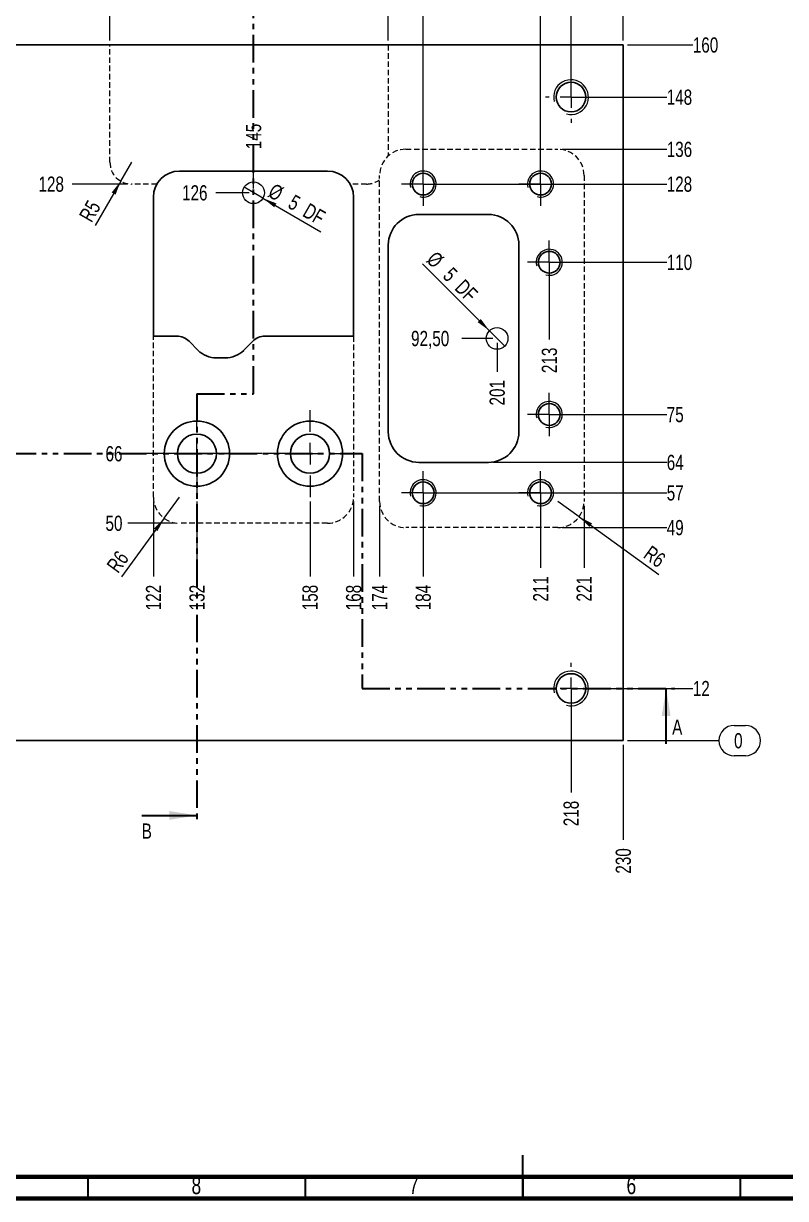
# Model space of a CAD drawing. Header units: millimetres. Extents: x 15 to 589, y 5 to 415.
# Drawn here: x 187.2 to 362.4, y 5 to 275.2 of the extents above; entities that cross this region are included whole.
import ezdxf

# ---------------------------------------------------------------- set-up
doc = ezdxf.new("R2010")
doc.units = ezdxf.units.MM
doc.linetypes.add('HIDDEN', pattern=[1.905, 1.27, -0.635])
doc.linetypes.add('PHANTOM', pattern=[12.7, 6.35, -1.27, 1.27, -1.27, 1.27, -1.27])
doc.styles.add('SLDTEXTSTYLE0', font='TXT', dxfattribs={"width": 0.75})
doc.dimstyles.new('SLDDIMSTYLE0', dxfattribs={"dimtxt": 3.5, "dimasz": 3.302, "dimexe": 0, "dimexo": 0.0625, "dimgap": 0.875, "dimtad": 0, "dimtih": 1, "dimtoh": 1, "dimdec": 0, "dimrnd": 1e-09, "dimdsep": 46, "dimtxsty": 'SLDTEXTSTYLE0', "dimblk1": 'NONE', "dimblk2": 'NONE', "dimsah": 1, "dimcen": 0.09, "dimadec": 0, "dimazin": 2, "dimtfac": 1, "dimtdec": 0, "dimtofl": 0, "dimtmove": 0, "dimatfit": 3, "dimldrblk": 'NONE', "dimfxl": 1, "dimfrac": 2, "dimtolj": 1, "dimtzin": 12, "dimarcsym": 0})
doc.dimstyles.new('SLDDIMSTYLE1', dxfattribs={"dimtxt": 3.5, "dimasz": 3.302, "dimexe": 0, "dimexo": 0.0625, "dimgap": 0.875, "dimtad": 0, "dimtih": 1, "dimtoh": 1, "dimrnd": 1e-09, "dimzin": 12, "dimdsep": 46, "dimtxsty": 'SLDTEXTSTYLE0', "dimblk1": 'NONE', "dimblk2": 'NONE', "dimsah": 1, "dimcen": 0.09, "dimadec": 0, "dimazin": 3, "dimtfac": 1, "dimtofl": 0, "dimtmove": 0, "dimatfit": 3, "dimldrblk": 'NONE', "dimfxl": 1, "dimfrac": 2, "dimtolj": 1, "dimtzin": 12, "dimarcsym": 0})
doc.dimstyles.new('SLDDIMSTYLE2', dxfattribs={"dimtxt": 3.5, "dimasz": 3.302, "dimexe": 0, "dimexo": 0.0625, "dimgap": 0.875, "dimtad": 1, "dimrnd": 1e-09, "dimzin": 12, "dimdsep": 46, "dimtxsty": 'SLDTEXTSTYLE0', "dimblk1": 'NONE', "dimsah": 1, "dimcen": 0, "dimadec": 0, "dimazin": 3, "dimtfac": 1, "dimtmove": 0, "dimatfit": 3, "dimldrblk": 'NONE', "dimfxl": 1, "dimfrac": 2, "dimtolj": 1, "dimtzin": 12, "dimarcsym": 0})
doc.dimstyles.new('SLDDIMSTYLE3', dxfattribs={"dimtxt": 3.5, "dimasz": 3.302, "dimexe": 0, "dimexo": 0.0625, "dimgap": 0.875, "dimtad": 1, "dimrnd": 1e-09, "dimzin": 12, "dimdsep": 46, "dimtxsty": 'SLDTEXTSTYLE0', "dimsah": 1, "dimcen": 0.09, "dimadec": 0, "dimazin": 3, "dimtfac": 1, "dimtofl": 0, "dimtmove": 0, "dimatfit": 3, "dimfxl": 1, "dimfrac": 2, "dimtolj": 1, "dimtzin": 12, "dimarcsym": 0})
doc.dimstyles.new('SLDDIMSTYLE4', dxfattribs={"dimtxt": 3.5, "dimasz": 3.302, "dimexe": 0, "dimexo": 0.0625, "dimgap": 0.875, "dimtad": 1, "dimrnd": 1e-09, "dimzin": 12, "dimdsep": 46, "dimtxsty": 'SLDTEXTSTYLE0', "dimsah": 1, "dimcen": 0, "dimadec": 0, "dimazin": 3, "dimtfac": 1, "dimtofl": 0, "dimtmove": 0, "dimatfit": 3, "dimfxl": 1, "dimfrac": 2, "dimtolj": 1, "dimtzin": 12, "dimarcsym": 0})

# ---------------------------------------------------------------- blocks, each defined once
blk = doc.blocks.new('_D_11')
at = {"color": 7, "linetype": 'Continuous', "lineweight": 18}
blk.add_line((207.09, 271.3), (207.09, 277.38), dxfattribs=at)
at = {"color": 7, "linetype": 'Continuous', "lineweight": 18, "insert": (205.36, 277.38), "char_height": 3.5, "attachment_point": 1, "rotation": 90, "style": 'SLDTEXTSTYLE0'}
blk.add_mtext('112', dxfattribs=at)
blk = doc.blocks.new('_None')
blk = doc.blocks.new('_D_12')
at = {"color": 7, "linetype": 'Continuous', "lineweight": 18}
blk.add_line((217.09, 165.3), (217.09, 148.03), dxfattribs=at)
at = {"color": 7, "linetype": 'Continuous', "lineweight": 18, "insert": (215.36, 140.27), "char_height": 3.5, "attachment_point": 1, "rotation": 90, "style": 'SLDTEXTSTYLE0'}
blk.add_mtext('122', dxfattribs=at)
blk = doc.blocks.new('_D_13')
at = {"color": 7, "linetype": 'Continuous', "lineweight": 18}
blk.add_line((227.09, 165.3), (227.09, 148.03), dxfattribs=at)
at = {"color": 7, "linetype": 'Continuous', "lineweight": 18, "insert": (225.36, 140.27), "char_height": 3.5, "attachment_point": 1, "rotation": 90, "style": 'SLDTEXTSTYLE0'}
blk.add_mtext('132', dxfattribs=at)
blk = doc.blocks.new('_D_14')
at = {"color": 7, "linetype": 'Continuous', "lineweight": 18}
blk.add_line((240.09, 237.3), (240.09, 246.3), dxfattribs=at)
at = {"color": 7, "linetype": 'Continuous', "lineweight": 18, "insert": (238.36, 246.3), "char_height": 3.5, "attachment_point": 1, "rotation": 90, "style": 'SLDTEXTSTYLE0'}
blk.add_mtext('145', dxfattribs=at)
blk = doc.blocks.new('_D_15')
at = {"color": 7, "linetype": 'Continuous', "lineweight": 18}
blk.add_line((253.09, 165.3), (253.09, 148.03), dxfattribs=at)
at = {"color": 7, "linetype": 'Continuous', "lineweight": 18, "insert": (251.36, 140.27), "char_height": 3.5, "attachment_point": 1, "rotation": 90, "style": 'SLDTEXTSTYLE0'}
blk.add_mtext('158', dxfattribs=at)
blk = doc.blocks.new('_D_16')
at = {"color": 7, "linetype": 'Continuous', "lineweight": 18}
blk.add_line((263.09, 165.3), (263.09, 148.03), dxfattribs=at)
at = {"color": 7, "linetype": 'Continuous', "lineweight": 18, "insert": (261.36, 140.27), "char_height": 3.5, "attachment_point": 1, "rotation": 90, "style": 'SLDTEXTSTYLE0'}
blk.add_mtext('168', dxfattribs=at)
blk = doc.blocks.new('_D_17')
at = {"color": 7, "linetype": 'Continuous', "lineweight": 18}
blk.add_line((269.09, 164.3), (269.09, 148.03), dxfattribs=at)
at = {"color": 7, "linetype": 'Continuous', "lineweight": 18, "insert": (267.36, 140.27), "char_height": 3.5, "attachment_point": 1, "rotation": 90, "style": 'SLDTEXTSTYLE0'}
blk.add_mtext('174', dxfattribs=at)
blk = doc.blocks.new('_D_18')
at = {"color": 7, "linetype": 'Continuous', "lineweight": 18}
blk.add_line((271.09, 271.3), (271.09, 280.3), dxfattribs=at)
at = {"color": 7, "linetype": 'Continuous', "lineweight": 18, "insert": (269.36, 280.3), "char_height": 3.5, "attachment_point": 1, "rotation": 90, "style": 'SLDTEXTSTYLE0'}
blk.add_mtext('176', dxfattribs=at)
blk = doc.blocks.new('_D_19')
at = {"color": 7, "linetype": 'Continuous', "lineweight": 18}
blk.add_line((279.09, 166.3), (279.09, 148.03), dxfattribs=at)
at = {"color": 7, "linetype": 'Continuous', "lineweight": 18, "insert": (277.36, 140.27), "char_height": 3.5, "attachment_point": 1, "rotation": 90, "style": 'SLDTEXTSTYLE0'}
blk.add_mtext('184', dxfattribs=at)
blk = doc.blocks.new('_D_20')
at = {"color": 7, "linetype": 'Continuous', "lineweight": 18}
blk.add_line((279.09, 239.3), (279.09, 280.3), dxfattribs=at)
at = {"color": 7, "linetype": 'Continuous', "lineweight": 18, "insert": (277.36, 280.3), "char_height": 3.5, "attachment_point": 1, "rotation": 90, "style": 'SLDTEXTSTYLE0'}
blk.add_mtext('184', dxfattribs=at)
blk = doc.blocks.new('_D_21')
at = {"color": 7, "linetype": 'Continuous', "lineweight": 18}
blk.add_line((296.09, 201.8), (296.09, 195.12), dxfattribs=at)
at = {"color": 7, "linetype": 'Continuous', "lineweight": 18, "insert": (294.36, 187.37), "char_height": 3.5, "attachment_point": 1, "rotation": 90, "style": 'SLDTEXTSTYLE0'}
blk.add_mtext('201', dxfattribs=at)
blk = doc.blocks.new('_D_22')
at = {"color": 7, "linetype": 'Continuous', "lineweight": 18}
blk.add_line((306.09, 166.3), (306.09, 150.04), dxfattribs=at)
at = {"color": 7, "linetype": 'Continuous', "lineweight": 18, "insert": (304.36, 142.28), "char_height": 3.5, "attachment_point": 1, "rotation": 90, "style": 'SLDTEXTSTYLE0'}
blk.add_mtext('211', dxfattribs=at)
blk = doc.blocks.new('_D_23')
at = {"color": 7, "linetype": 'Continuous', "lineweight": 18}
blk.add_line((306.09, 239.3), (306.09, 280.3), dxfattribs=at)
at = {"color": 7, "linetype": 'Continuous', "lineweight": 18, "insert": (304.36, 280.3), "char_height": 3.5, "attachment_point": 1, "rotation": 90, "style": 'SLDTEXTSTYLE0'}
blk.add_mtext('211', dxfattribs=at)
blk = doc.blocks.new('_D_24')
at = {"color": 7, "linetype": 'Continuous', "lineweight": 18}
blk.add_line((308.09, 219.3), (308.09, 202.58), dxfattribs=at)
at = {"color": 7, "linetype": 'Continuous', "lineweight": 18, "insert": (306.36, 194.82), "char_height": 3.5, "attachment_point": 1, "rotation": 90, "style": 'SLDTEXTSTYLE0'}
blk.add_mtext('213', dxfattribs=at)
blk = doc.blocks.new('_D_25')
at = {"color": 7, "linetype": 'Continuous', "lineweight": 18}
blk.add_line((313.09, 121.3), (313.09, 98.37), dxfattribs=at)
at = {"color": 7, "linetype": 'Continuous', "lineweight": 18, "insert": (311.36, 90.61), "char_height": 3.5, "attachment_point": 1, "rotation": 90, "style": 'SLDTEXTSTYLE0'}
blk.add_mtext('218', dxfattribs=at)
blk = doc.blocks.new('_D_26')
at = {"color": 7, "linetype": 'Continuous', "lineweight": 18}
blk.add_line((313.09, 259.3), (313.09, 280.3), dxfattribs=at)
at = {"color": 7, "linetype": 'Continuous', "lineweight": 18, "insert": (311.36, 280.3), "char_height": 3.5, "attachment_point": 1, "rotation": 90, "style": 'SLDTEXTSTYLE0'}
blk.add_mtext('218', dxfattribs=at)
blk = doc.blocks.new('_D_27')
at = {"color": 7, "linetype": 'Continuous', "lineweight": 18}
blk.add_line((316.09, 164.3), (316.09, 150.04), dxfattribs=at)
at = {"color": 7, "linetype": 'Continuous', "lineweight": 18, "insert": (314.36, 142.28), "char_height": 3.5, "attachment_point": 1, "rotation": 90, "style": 'SLDTEXTSTYLE0'}
blk.add_mtext('221', dxfattribs=at)
blk = doc.blocks.new('_D_28')
at = {"color": 7, "linetype": 'Continuous', "lineweight": 18}
blk.add_line((325.09, 109.3), (325.09, 87.45), dxfattribs=at)
at = {"color": 7, "linetype": 'Continuous', "lineweight": 18, "insert": (323.36, 79.7), "char_height": 3.5, "attachment_point": 1, "rotation": 90, "style": 'SLDTEXTSTYLE0'}
blk.add_mtext('230', dxfattribs=at)
blk = doc.blocks.new('_D_29')
at = {"color": 7, "linetype": 'Continuous', "lineweight": 18}
for p, q in [((350.58, 113.79), (353.17, 113.79)), ((326.09, 110.3), (347.09, 110.3)), ((353.17, 106.81), (350.58, 106.81))]:
    blk.add_line(p, q, dxfattribs=at)
for centre, start, end in [((350.58, 110.3), 90, 270), ((353.17, 110.3), 270, 90)]:
    blk.add_arc(centre, 3.49, start, end, dxfattribs=at)
at = {"color": 7, "linetype": 'Continuous', "lineweight": 18, "insert": (350.58, 112.03), "char_height": 3.5, "attachment_point": 1, "style": 'SLDTEXTSTYLE0'}
blk.add_mtext('0', dxfattribs=at)
blk = doc.blocks.new('_D_30')
at = {"color": 7, "linetype": 'Continuous', "lineweight": 18}
blk.add_line((106.09, 122.3), (89.68, 122.3), dxfattribs=at)
at = {"color": 7, "linetype": 'Continuous', "lineweight": 18, "insert": (84.51, 124.03), "char_height": 3.5, "attachment_point": 1, "style": 'SLDTEXTSTYLE0'}
blk.add_mtext('12', dxfattribs=at)
blk = doc.blocks.new('_D_31')
at = {"color": 7, "linetype": 'Continuous', "lineweight": 18}
blk.add_line((314.09, 122.3), (341.09, 122.3), dxfattribs=at)
at = {"color": 7, "linetype": 'Continuous', "lineweight": 18, "insert": (341.09, 124.03), "char_height": 3.5, "attachment_point": 1, "style": 'SLDTEXTSTYLE0'}
blk.add_mtext('12', dxfattribs=at)
blk = doc.blocks.new('_D_32')
at = {"color": 7, "linetype": 'Continuous', "lineweight": 18}
blk.add_line((109.09, 159.3), (89.68, 159.3), dxfattribs=at)
at = {"color": 7, "linetype": 'Continuous', "lineweight": 18, "insert": (84.51, 161.03), "char_height": 3.5, "attachment_point": 1, "style": 'SLDTEXTSTYLE0'}
blk.add_mtext('49', dxfattribs=at)
blk = doc.blocks.new('_D_33')
at = {"color": 7, "linetype": 'Continuous', "lineweight": 18}
blk.add_line((311.09, 159.3), (335.09, 159.3), dxfattribs=at)
at = {"color": 7, "linetype": 'Continuous', "lineweight": 18, "insert": (335.09, 161.03), "char_height": 3.5, "attachment_point": 1, "style": 'SLDTEXTSTYLE0'}
blk.add_mtext('49', dxfattribs=at)
blk = doc.blocks.new('_D_34')
at = {"color": 7, "linetype": 'Continuous', "lineweight": 18}
blk.add_line((222.09, 160.3), (211.24, 160.3), dxfattribs=at)
at = {"color": 7, "linetype": 'Continuous', "lineweight": 18, "insert": (206.07, 162.03), "char_height": 3.5, "attachment_point": 1, "style": 'SLDTEXTSTYLE0'}
blk.add_mtext('50', dxfattribs=at)
blk = doc.blocks.new('_D_35')
at = {"color": 7, "linetype": 'Continuous', "lineweight": 18}
blk.add_line((140.09, 167.3), (89.68, 167.3), dxfattribs=at)
at = {"color": 7, "linetype": 'Continuous', "lineweight": 18, "insert": (84.51, 169.03), "char_height": 3.5, "attachment_point": 1, "style": 'SLDTEXTSTYLE0'}
blk.add_mtext('57', dxfattribs=at)
blk = doc.blocks.new('_D_36')
at = {"color": 7, "linetype": 'Continuous', "lineweight": 18}
blk.add_line((280.09, 167.3), (335.09, 167.3), dxfattribs=at)
at = {"color": 7, "linetype": 'Continuous', "lineweight": 18, "insert": (335.09, 169.03), "char_height": 3.5, "attachment_point": 1, "style": 'SLDTEXTSTYLE0'}
blk.add_mtext('57', dxfattribs=at)
blk = doc.blocks.new('_D_37')
at = {"color": 7, "linetype": 'Continuous', "lineweight": 18}
blk.add_line((295.09, 174.3), (335.09, 174.3), dxfattribs=at)
at = {"color": 7, "linetype": 'Continuous', "lineweight": 18, "insert": (335.09, 176.03), "char_height": 3.5, "attachment_point": 1, "style": 'SLDTEXTSTYLE0'}
blk.add_mtext('64', dxfattribs=at)
blk = doc.blocks.new('_D_38')
at = {"color": 7, "linetype": 'Continuous', "lineweight": 18}
blk.add_line((242.09, 176.3), (211.24, 176.3), dxfattribs=at)
at = {"color": 7, "linetype": 'Continuous', "lineweight": 18, "insert": (206.07, 178.03), "char_height": 3.5, "attachment_point": 1, "style": 'SLDTEXTSTYLE0'}
blk.add_mtext('66', dxfattribs=at)
blk = doc.blocks.new('_D_39')
at = {"color": 7, "linetype": 'Continuous', "lineweight": 18}
blk.add_line((111.09, 185.3), (89.68, 185.3), dxfattribs=at)
at = {"color": 7, "linetype": 'Continuous', "lineweight": 18, "insert": (84.51, 187.03), "char_height": 3.5, "attachment_point": 1, "style": 'SLDTEXTSTYLE0'}
blk.add_mtext('75', dxfattribs=at)
blk = doc.blocks.new('_D_40')
at = {"color": 7, "linetype": 'Continuous', "lineweight": 18}
blk.add_line((309.09, 185.3), (335.09, 185.3), dxfattribs=at)
at = {"color": 7, "linetype": 'Continuous', "lineweight": 18, "insert": (335.09, 187.03), "char_height": 3.5, "attachment_point": 1, "style": 'SLDTEXTSTYLE0'}
blk.add_mtext('75', dxfattribs=at)
blk = doc.blocks.new('_D_41')
at = {"color": 7, "linetype": 'Continuous', "lineweight": 18}
blk.add_line((295.09, 202.8), (287.96, 202.8), dxfattribs=at)
at = {"color": 7, "linetype": 'Continuous', "lineweight": 18, "insert": (276.32, 204.53), "char_height": 3.5, "attachment_point": 1, "style": 'SLDTEXTSTYLE0'}
blk.add_mtext('92,50', dxfattribs=at)
blk = doc.blocks.new('_D_42')
at = {"color": 7, "linetype": 'Continuous', "lineweight": 18}
blk.add_line((123.09, 202.8), (89.68, 202.8), dxfattribs=at)
at = {"color": 7, "linetype": 'Continuous', "lineweight": 18, "insert": (78.05, 204.53), "char_height": 3.5, "attachment_point": 1, "style": 'SLDTEXTSTYLE0'}
blk.add_mtext('92,50', dxfattribs=at)
blk = doc.blocks.new('_D_43')
at = {"color": 7, "linetype": 'Continuous', "lineweight": 18}
blk.add_line((309.09, 220.3), (335.09, 220.3), dxfattribs=at)
at = {"color": 7, "linetype": 'Continuous', "lineweight": 18, "insert": (335.09, 222.03), "char_height": 3.5, "attachment_point": 1, "style": 'SLDTEXTSTYLE0'}
blk.add_mtext('110', dxfattribs=at)
blk = doc.blocks.new('_D_44')
at = {"color": 7, "linetype": 'Continuous', "lineweight": 18}
blk.add_line((111.09, 220.3), (91.41, 220.3), dxfattribs=at)
at = {"color": 7, "linetype": 'Continuous', "lineweight": 18, "insert": (83.65, 222.03), "char_height": 3.5, "attachment_point": 1, "style": 'SLDTEXTSTYLE0'}
blk.add_mtext('110', dxfattribs=at)
blk = doc.blocks.new('_D_45')
at = {"color": 7, "linetype": 'Continuous', "lineweight": 18}
blk.add_line((239.09, 236.3), (231.43, 236.3), dxfattribs=at)
at = {"color": 7, "linetype": 'Continuous', "lineweight": 18, "insert": (223.67, 238.03), "char_height": 3.5, "attachment_point": 1, "style": 'SLDTEXTSTYLE0'}
blk.add_mtext('126', dxfattribs=at)
blk = doc.blocks.new('_D_46')
at = {"color": 7, "linetype": 'Continuous', "lineweight": 18}
blk.add_line((140.09, 238.3), (91.41, 238.3), dxfattribs=at)
at = {"color": 7, "linetype": 'Continuous', "lineweight": 18, "insert": (83.65, 240.03), "char_height": 3.5, "attachment_point": 1, "style": 'SLDTEXTSTYLE0'}
blk.add_mtext('128', dxfattribs=at)
blk = doc.blocks.new('_D_47')
at = {"color": 7, "linetype": 'Continuous', "lineweight": 18}
blk.add_line((211.09, 238.3), (198.42, 238.3), dxfattribs=at)
at = {"color": 7, "linetype": 'Continuous', "lineweight": 18, "insert": (190.66, 240.03), "char_height": 3.5, "attachment_point": 1, "style": 'SLDTEXTSTYLE0'}
blk.add_mtext('128', dxfattribs=at)
blk = doc.blocks.new('_D_48')
at = {"color": 7, "linetype": 'Continuous', "lineweight": 18}
blk.add_line((280.09, 238.3), (335.09, 238.3), dxfattribs=at)
at = {"color": 7, "linetype": 'Continuous', "lineweight": 18, "insert": (335.09, 240.03), "char_height": 3.5, "attachment_point": 1, "style": 'SLDTEXTSTYLE0'}
blk.add_mtext('128', dxfattribs=at)
blk = doc.blocks.new('_D_49')
at = {"color": 7, "linetype": 'Continuous', "lineweight": 18}
blk.add_line((311.09, 246.3), (335.09, 246.3), dxfattribs=at)
at = {"color": 7, "linetype": 'Continuous', "lineweight": 18, "insert": (335.09, 248.03), "char_height": 3.5, "attachment_point": 1, "style": 'SLDTEXTSTYLE0'}
blk.add_mtext('136', dxfattribs=at)
blk = doc.blocks.new('_D_50')
at = {"color": 7, "linetype": 'Continuous', "lineweight": 18}
blk.add_line((109.09, 246.3), (91.41, 246.3), dxfattribs=at)
at = {"color": 7, "linetype": 'Continuous', "lineweight": 18, "insert": (83.65, 248.03), "char_height": 3.5, "attachment_point": 1, "style": 'SLDTEXTSTYLE0'}
blk.add_mtext('136', dxfattribs=at)
blk = doc.blocks.new('_D_51')
at = {"color": 7, "linetype": 'Continuous', "lineweight": 18}
blk.add_line((314.09, 258.3), (335.09, 258.3), dxfattribs=at)
at = {"color": 7, "linetype": 'Continuous', "lineweight": 18, "insert": (335.09, 260.03), "char_height": 3.5, "attachment_point": 1, "style": 'SLDTEXTSTYLE0'}
blk.add_mtext('148', dxfattribs=at)
blk = doc.blocks.new('_D_52')
at = {"color": 7, "linetype": 'Continuous', "lineweight": 18}
blk.add_line((106.09, 258.3), (91.41, 258.3), dxfattribs=at)
at = {"color": 7, "linetype": 'Continuous', "lineweight": 18, "insert": (83.65, 260.03), "char_height": 3.5, "attachment_point": 1, "style": 'SLDTEXTSTYLE0'}
blk.add_mtext('148', dxfattribs=at)
blk = doc.blocks.new('_D_53')
at = {"color": 7, "linetype": 'Continuous', "lineweight": 18}
blk.add_line((326.09, 270.3), (341.09, 270.3), dxfattribs=at)
at = {"color": 7, "linetype": 'Continuous', "lineweight": 18, "insert": (341.09, 272.03), "char_height": 3.5, "attachment_point": 1, "style": 'SLDTEXTSTYLE0'}
blk.add_mtext('160', dxfattribs=at)
blk = doc.blocks.new('_D_55')
at = {"color": 7, "linetype": 'Continuous', "lineweight": 18}
for q in [(237.93, 237.55), (255.6, 227.34)]:
    blk.add_line((242.26, 235.05), q, dxfattribs=at)
blk.add_solid([(242.26, 235.05), (244.86, 232.96), (245.37, 233.84)], dxfattribs=at)
at = {"color": 7, "linetype": 'Continuous', "lineweight": 18, "char_height": 3.5, "attachment_point": 1, "rotation": 330, "style": 'SLDTEXTSTYLE0'}
for s, insert in [('%%c', (244.92, 238.62)), ('5', (249.52, 236.03)), ('DF', (252.89, 234.08))]:
    blk.add_mtext(s, dxfattribs=dict(at, insert=insert))
blk = doc.blocks.new('_D_56')
at = {"color": 7, "linetype": 'Continuous', "lineweight": 18}
for q in [(278.94, 219.95), (297.86, 201.03)]:
    blk.add_line((294.33, 204.57), q, dxfattribs=at)
blk.add_solid([(294.33, 204.57), (292.35, 207.26), (291.63, 206.54)], dxfattribs=at)
at = {"color": 7, "linetype": 'Continuous', "lineweight": 18, "char_height": 3.5, "attachment_point": 1, "rotation": 315, "style": 'SLDTEXTSTYLE0'}
for s, insert in [('%%c', (282.11, 223.11)), ('5', (285.88, 219.42)), ('DF', (288.63, 216.66))]:
    blk.add_mtext(s, dxfattribs=dict(at, insert=insert))
blk = doc.blocks.new('_D_57')
at = {"color": 7, "linetype": 'Continuous', "lineweight": 18}
for p, q in [((95.09, 271.3), (95.09, 299.3)), ((95.09, 298.3), (325.09, 298.3)), ((325.09, 271.3), (325.09, 299.3))]:
    blk.add_line(p, q, dxfattribs=at)
for points in [[(95.09, 298.3), (98.4, 297.79), (98.4, 298.81)], [(325.09, 298.3), (321.79, 298.81), (321.79, 297.79)]]:
    blk.add_solid(points, dxfattribs=at)
at = {"color": 7, "linetype": 'Continuous', "lineweight": 18, "insert": (211.56, 302.81), "char_height": 3.5, "attachment_point": 1, "style": 'SLDTEXTSTYLE0'}
blk.add_mtext('230', dxfattribs=at)
blk = doc.blocks.new('_D_61')
at = {"color": 7, "linetype": 'Continuous', "lineweight": 18}
for q in [(212.09, 243.3), (203.71, 228.77)]:
    blk.add_line((209.59, 238.97), q, dxfattribs=at)
blk.add_solid([(209.59, 238.97), (207.5, 236.36), (208.38, 235.85)], dxfattribs=at)
at = {"color": 7, "linetype": 'Continuous', "lineweight": 18, "insert": (199.84, 231), "char_height": 3.5, "attachment_point": 1, "rotation": 60, "style": 'SLDTEXTSTYLE0'}
blk.add_mtext('R5', dxfattribs=at)
blk = doc.blocks.new('_D_62')
at = {"color": 7, "linetype": 'Continuous', "lineweight": 18}
for q in [(223.09, 166.3), (209.76, 148)]:
    blk.add_line((219.56, 161.45), q, dxfattribs=at)
blk.add_solid([(219.56, 161.45), (217.2, 159.08), (218.02, 158.48)], dxfattribs=at)
at = {"color": 7, "linetype": 'Continuous', "lineweight": 18, "insert": (206.13, 150.65), "char_height": 3.5, "attachment_point": 1, "rotation": 53.9059, "style": 'SLDTEXTSTYLE0'}
blk.add_mtext('R6', dxfattribs=at)
blk = doc.blocks.new('_D_63')
at = {"color": 7, "linetype": 'Continuous', "lineweight": 18}
for q in [(310.09, 165.3), (333.3, 148.54)]:
    blk.add_line((314.96, 161.79), q, dxfattribs=at)
blk.add_solid([(314.96, 161.79), (317.34, 159.44), (317.93, 160.26)], dxfattribs=at)
at = {"color": 7, "linetype": 'Continuous', "lineweight": 18, "insert": (331.54, 155.36), "char_height": 3.5, "attachment_point": 1, "rotation": 324.1628, "style": 'SLDTEXTSTYLE0'}
blk.add_mtext('R6', dxfattribs=at)
blk = doc.blocks.new('SW_CENTERMARKSYMBOL_0')
at = {"color": 0, "linetype": 'Continuous', "lineweight": 0}
for p, q in [((0, 5), (0, 10)), ((-5, 0), (-10, 0)), ((0, 0), (-2.5, 0)), ((0, 0), (0, 2.5)), ((0, 0), (0, -2.5)), ((0, 0), (2.5, 0)), ((5, 0), (10, 0)), ((0, -5), (0, -10))]:
    blk.add_line(p, q, dxfattribs=at)
blk = doc.blocks.new('SW_CENTERMARKSYMBOL_1')
at = {"color": 0, "linetype": 'Continuous', "lineweight": 0}
for p, q in [((0, 5), (0, 10)), ((-5, 0), (-10, 0)), ((0, 0), (-2.5, 0)), ((0, 0), (0, 2.5)), ((0, 0), (0, -2.5)), ((0, 0), (2.5, 0)), ((5, 0), (10, 0)), ((0, -5), (0, -10))]:
    blk.add_line(p, q, dxfattribs=at)
blk = doc.blocks.new('SW_CENTERMARKSYMBOL_3')
at = {"color": 0, "linetype": 'Continuous', "lineweight": 0}
for p, q in [((0, 5), (0, 5.9)), ((-5, 0), (-5.9, 0)), ((0, 0), (-2.5, 0)), ((0, 0), (0, 2.5)), ((0, 0), (0, -2.5)), ((0, 0), (2.5, 0)), ((5, 0), (5.9, 0)), ((0, -5), (0, -5.9))]:
    blk.add_line(p, q, dxfattribs=at)
blk = doc.blocks.new('SW_CENTERMARKSYMBOL_4')
at = {"color": 0, "linetype": 'Continuous', "lineweight": 0}
for p, q in [((0, 5), (0, 5.9)), ((-5, 0), (-5.9, 0)), ((0, 0), (-2.5, 0)), ((0, 0), (0, 2.5)), ((0, 0), (0, -2.5)), ((0, 0), (2.5, 0)), ((5, 0), (5.9, 0)), ((0, -5), (0, -5.9))]:
    blk.add_line(p, q, dxfattribs=at)
blk = doc.blocks.new('SW_CENTERMARKSYMBOL_12')
at = {"color": 0, "linetype": 'Continuous', "lineweight": 0}
for p, q in [((0, 2.5), (0, 5)), ((-2.5, 0), (-5, 0)), ((0, 0), (-2.5, 0)), ((0, 0), (0, 2.5)), ((0, 0), (0, -2.5)), ((0, 0), (2.5, 0)), ((2.5, 0), (5, 0)), ((0, -2.5), (0, -5))]:
    blk.add_line(p, q, dxfattribs=at)
blk = doc.blocks.new('SW_CENTERMARKSYMBOL_13')
at = {"color": 0, "linetype": 'Continuous', "lineweight": 0}
for p, q in [((0, 2.5), (0, 5)), ((-2.5, 0), (-5, 0)), ((0, 0), (-2.5, 0)), ((0, 0), (0, 2.5)), ((0, 0), (0, -2.5)), ((0, 0), (2.5, 0)), ((2.5, 0), (5, 0)), ((0, -2.5), (0, -5))]:
    blk.add_line(p, q, dxfattribs=at)
blk = doc.blocks.new('SW_CENTERMARKSYMBOL_14')
at = {"color": 0, "linetype": 'Continuous', "lineweight": 0}
for p, q in [((0, 2.5), (0, 5)), ((-2.5, 0), (-5, 0)), ((0, 0), (-2.5, 0)), ((0, 0), (0, 2.5)), ((0, 0), (0, -2.5)), ((0, 0), (2.5, 0)), ((2.5, 0), (5, 0)), ((0, -2.5), (0, -5))]:
    blk.add_line(p, q, dxfattribs=at)
blk = doc.blocks.new('SW_CENTERMARKSYMBOL_15')
at = {"color": 0, "linetype": 'Continuous', "lineweight": 0}
for p, q in [((0, 2.5), (0, 5)), ((-2.5, 0), (-5, 0)), ((0, 0), (-2.5, 0)), ((0, 0), (0, 2.5)), ((0, 0), (0, -2.5)), ((0, 0), (2.5, 0)), ((2.5, 0), (5, 0)), ((0, -2.5), (0, -5))]:
    blk.add_line(p, q, dxfattribs=at)
blk = doc.blocks.new('SW_CENTERMARKSYMBOL_16')
at = {"color": 0, "linetype": 'Continuous', "lineweight": 0}
for p, q in [((0, 2.5), (0, 5)), ((-2.5, 0), (-5, 0)), ((0, 0), (-2.5, 0)), ((0, 0), (0, 2.5)), ((0, 0), (0, -2.5)), ((0, 0), (2.5, 0)), ((2.5, 0), (5, 0)), ((0, -2.5), (0, -5))]:
    blk.add_line(p, q, dxfattribs=at)
blk = doc.blocks.new('SW_CENTERMARKSYMBOL_17')
at = {"color": 0, "linetype": 'Continuous', "lineweight": 0}
for p, q in [((0, 2.5), (0, 5)), ((-2.5, 0), (-5, 0)), ((0, 0), (-2.5, 0)), ((0, 0), (0, 2.5)), ((0, 0), (0, -2.5)), ((0, 0), (2.5, 0)), ((2.5, 0), (5, 0)), ((0, -2.5), (0, -5))]:
    blk.add_line(p, q, dxfattribs=at)

msp = doc.modelspace()

# ---------------------------------------------------------------- linework, layer by layer
at = {"color": 7, "linetype": 'PHANTOM', "lineweight": 35}
for p, q in [((240.094, 190.061), (240.094, 289.498)), ((227.094, 190.061), (227.094, 91.098)), ((227.094, 190.061), (240.094, 190.061)), ((183.785, 176.298), (265.059, 176.298)), ((265.059, 176.298), (265.059, 122.298)), ((265.059, 122.298), (336.965, 122.298))]:
    msp.add_line(p, q, dxfattribs=at)
at = {"color": 7, "linetype": 'Continuous', "lineweight": 25}
for p, q in [((95.094, 270.298), (325.094, 270.298)), ((325.094, 270.298), (325.094, 110.298)), ((257.094, 241.298), (223.094, 241.298)), ((217.094, 235.298), (217.094, 203.298)), ((263.094, 203.298), (263.094, 235.298)), ((294.094, 231.298), (278.094, 231.298)), ((271.094, 224.298), (271.094, 181.298)), ((301.094, 181.298), (301.094, 224.298)), ((217.094, 203.298), (222.452, 203.298)), ((242.736, 203.298), (263.094, 203.298)), ((225.28, 202.127), (227.351, 200.056)), ((237.836, 200.056), (239.907, 202.127)), ((231.594, 198.298), (233.594, 198.298)), ((278.094, 174.298), (294.094, 174.298)), ((325.094, 110.298), (95.094, 110.298))]:
    msp.add_line(p, q, dxfattribs=at)
at = {"color": 7, "linetype": 'HIDDEN', "lineweight": 18}
for p, q in [((207.094, 243.298), (207.094, 270.298)), ((271.094, 270.298), (271.094, 244.771)), ((275.094, 246.298), (310.094, 246.298)), ((217.898, 238.298), (212.094, 238.298)), ((266.094, 238.298), (262.29, 238.298)), ((269.094, 165.298), (269.094, 240.298)), ((316.094, 240.298), (316.094, 165.298)), ((217.094, 166.298), (217.094, 203.298)), ((263.094, 203.298), (263.094, 166.298)), ((257.094, 160.298), (223.094, 160.298)), ((310.094, 159.298), (275.094, 159.298))]:
    msp.add_line(p, q, dxfattribs=at)
at = {"color": 7, "linetype": 'Continuous', "lineweight": 35}
for p, q in [((334.965, 109.598), (334.965, 122.298)), ((214.394, 93.098), (227.094, 93.098)), ((302, 5), (302, 15)), ((202, 10), (202, 5)), ((252, 10), (252, 5)), ((302, 10), (302, 5)), ((352, 10), (352, 5))]:
    msp.add_line(p, q, dxfattribs=at)
at = {"color": 7, "linetype": 'Continuous', "lineweight": 70}
for p, q in [((584, 10), (20, 10)), ((589, 5), (15, 5))]:
    msp.add_line(p, q, dxfattribs=at)
at = {"color": 7, "linetype": 'Continuous', "lineweight": 25}
for centre, radius in [((313.094, 258.298), 3.4), ((279.094, 238.298), 2.5), ((306.094, 238.298), 2.5), ((308.094, 220.298), 2.5), ((308.094, 185.298), 2.5), ((227.094, 176.298), 7.5), ((253.094, 176.298), 7.5), ((227.094, 176.298), 4.5), ((253.094, 176.298), 4.5), ((279.094, 167.298), 2.5), ((306.094, 167.298), 2.5), ((313.094, 122.298), 3.4)]:
    msp.add_circle(centre, radius, dxfattribs=at)
at = {"color": 7, "linetype": 'Continuous', "lineweight": 18}
for centre in [(240.094, 236.298), (296.094, 202.798)]:
    msp.add_circle(centre, 2.5, dxfattribs=at)
for centre, radius in [((313.094, 258.298), 4), ((279.094, 238.298), 3), ((306.094, 238.298), 3), ((308.094, 220.298), 3), ((308.094, 185.298), 3), ((279.094, 167.298), 3), ((306.094, 167.298), 3), ((313.094, 122.298), 4)]:
    msp.add_arc(centre, radius, 255, 195, dxfattribs=at)
at = {"color": 7, "linetype": 'HIDDEN', "lineweight": 18}
for centre, radius, start, end in [((275.094, 240.298), 6, 90, 180), ((310.094, 240.298), 6, 0, 90), ((212.094, 243.298), 5, 180, 270), ((266.094, 243.298), 5, 270, 306.8699), ((223.094, 166.298), 6, 180, 270), ((257.094, 166.298), 6, 270, 0), ((275.094, 165.298), 6, 180, 270), ((310.094, 165.298), 6, 270, 0)]:
    msp.add_arc(centre, radius, start, end, dxfattribs=at)
at = {"color": 7, "linetype": 'Continuous', "lineweight": 25}
for centre, radius, start, end in [((223.094, 235.298), 6, 90, 180), ((257.094, 235.298), 6, 0, 90), ((278.094, 224.298), 7, 90, 180), ((294.094, 224.298), 7, 0, 90), ((222.452, 199.298), 4, 45, 90), ((242.736, 199.298), 4, 90, 135), ((231.594, 204.298), 6, 225, 270), ((233.594, 204.298), 6, 270, 315), ((278.094, 181.298), 7, 180, 270), ((294.094, 181.298), 7, 270, 0)]:
    msp.add_arc(centre, radius, start, end, dxfattribs=at)
at = {"color": 7, "linetype": 'Continuous', "lineweight": 35}
for points in [[(334.965, 122.298), (333.949, 115.948), (335.981, 115.948)], [(227.094, 93.098), (220.744, 94.114), (220.744, 92.082)]]:
    msp.add_solid(points, dxfattribs=at)

# ---------------------------------------------------------------- block references
at = {"color": 7, "linetype": 'Continuous', "lineweight": 0}
for name, p in [('SW_CENTERMARKSYMBOL_4', (313.094, 258.298)), ('SW_CENTERMARKSYMBOL_16', (279.094, 238.298)), ('SW_CENTERMARKSYMBOL_17', (306.094, 238.298)), ('SW_CENTERMARKSYMBOL_15', (308.094, 220.298)), ('SW_CENTERMARKSYMBOL_14', (308.094, 185.298)), ('SW_CENTERMARKSYMBOL_0', (227.094, 176.298)), ('SW_CENTERMARKSYMBOL_1', (253.094, 176.298)), ('SW_CENTERMARKSYMBOL_12', (279.094, 167.298)), ('SW_CENTERMARKSYMBOL_13', (306.094, 167.298)), ('SW_CENTERMARKSYMBOL_3', (313.094, 122.298))]:
    msp.add_blockref(name, p, dxfattribs=at)

# ---------------------------------------------------------------- texts
at = {"color": 7, "linetype": 'Continuous', "char_height": 3.5, "attachment_point": 1, "style": 'SLDTEXTSTYLE0'}
for s, insert in [('A', (336.345, 115.153)), ('B', (214.394, 91.249))]:
    msp.add_mtext(s, dxfattribs=dict(at, insert=insert))
at = {"color": 7, "linetype": 'Continuous', "lineweight": 0, "char_height": 3.969, "attachment_point": 2, "style": 'SLDTEXTSTYLE0'}
for s, insert in [('8', (226.96, 9.973)), ('7', (276.96, 9.973)), ('6', (326.96, 9.973))]:
    msp.add_mtext(s, dxfattribs=dict(at, insert=insert))

# ---------------------------------------------------------------- dimensions: what is measured, and where the dimension line sits
at = {"color": 7, "linetype": 'Continuous', "lineweight": 18}
dim = msp.add_linear_dim(base=(325.094, 298.298), p1=(95.094, 270.298), p2=(325.094, 270.298), dimstyle='SLDDIMSTYLE3', dxfattribs=at)
dim.commit()
dim.dimension.update_dxf_attribs({"geometry": '_D_57', "text_midpoint": (215.44, 298.298), "dimtype": 160})
for feature_location, offset, dtype, origin, dimstyle, picture, middle in [((271.094, 270.298), (0, 10), 1, (95.094, 110.298), 'SLDDIMSTYLE1', '_D_18', (271.094, 284.178)), ((279.094, 238.298), (0, 42), 1, (95.094, 110.298), 'SLDDIMSTYLE1', '_D_20', (279.094, 284.178)), ((306.094, 238.298), (0, 42), 1, (95.094, 110.298), 'SLDDIMSTYLE1', '_D_23', (306.094, 284.178)), ((313.094, 258.298), (0, 22), 1, (95.094, 110.298), 'SLDDIMSTYLE1', '_D_26', (313.094, 284.178)), ((207.094, 270.298), (0, 7.083), 1, (95.094, 110.298), 'SLDDIMSTYLE1', '_D_11', (207.094, 281.26)), ((325.094, 270.298), (16, 0), 0, (325.094, 110.298), 'SLDDIMSTYLE1', '_D_53', (344.973, 270.298)), ((107.094, 258.298), (-15.681, 0), 0, (325.094, 110.298), 'SLDDIMSTYLE1', '_D_52', (87.534, 258.298)), ((313.094, 258.298), (22, 0), 0, (325.094, 110.298), 'SLDDIMSTYLE1', '_D_51', (338.973, 258.298)), ((240.094, 236.298), (0, 10), 1, (95.094, 110.298), 'SLDDIMSTYLE1', '_D_14', (240.094, 250.178)), ((110.094, 246.298), (-18.681, 0), 0, (325.094, 110.298), 'SLDDIMSTYLE1', '_D_50', (87.534, 246.298)), ((310.094, 246.298), (25, 0), 0, (325.094, 110.298), 'SLDDIMSTYLE1', '_D_49', (338.973, 246.298)), ((141.094, 238.298), (-49.681, 0), 0, (325.094, 110.298), 'SLDDIMSTYLE1', '_D_46', (87.534, 238.298)), ((212.094, 238.298), (-13.674, 0), 0, (325.094, 110.298), 'SLDDIMSTYLE1', '_D_47', (194.54, 238.298)), ((240.094, 236.298), (-8.661, 0), 0, (325.094, 110.298), 'SLDDIMSTYLE1', '_D_45', (227.553, 236.298)), ((279.094, 238.298), (56, 0), 0, (325.094, 110.298), 'SLDDIMSTYLE1', '_D_48', (338.973, 238.298)), ((112.094, 220.298), (-20.681, 0), 0, (325.094, 110.298), 'SLDDIMSTYLE1', '_D_44', (87.534, 220.298)), ((308.094, 220.298), (27, 0), 0, (325.094, 110.298), 'SLDDIMSTYLE1', '_D_43', (338.973, 220.298)), ((308.094, 220.298), (0, -17.718), 1, (95.094, 110.298), 'SLDDIMSTYLE1', '_D_24', (308.094, 198.702)), ((124.094, 202.798), (-34.411, 0), 0, (325.094, 110.298), 'SLDDIMSTYLE1', '_D_42', (83.864, 202.798)), ((296.094, 202.798), (0, -7.675), 1, (95.094, 110.298), 'SLDDIMSTYLE1', '_D_21', (296.094, 191.244)), ((296.094, 202.798), (-8.134, 0), 0, (325.094, 110.298), 'SLDDIMSTYLE1', '_D_41', (282.141, 202.798)), ((112.094, 185.298), (-22.411, 0), 0, (325.094, 110.298), 'SLDDIMSTYLE1', '_D_39', (87.097, 185.298)), ((308.094, 185.298), (27, 0), 0, (325.094, 110.298), 'SLDDIMSTYLE1', '_D_40', (337.68, 185.298)), ((243.094, 176.298), (-31.853, 0), 0, (325.094, 110.298), 'SLDDIMSTYLE1', '_D_38', (208.654, 176.298)), ((294.094, 174.298), (41, 0), 0, (325.094, 110.298), 'SLDDIMSTYLE1', '_D_37', (337.68, 174.298)), ((141.094, 167.298), (-51.411, 0), 0, (325.094, 110.298), 'SLDDIMSTYLE1', '_D_35', (87.097, 167.298)), ((279.094, 167.298), (56, 0), 0, (325.094, 110.298), 'SLDDIMSTYLE1', '_D_36', (337.68, 167.298)), ((279.094, 167.298), (0, -19.267), 1, (95.094, 110.298), 'SLDDIMSTYLE1', '_D_19', (279.094, 144.153)), ((306.094, 167.298), (0, -17.258), 1, (95.094, 110.298), 'SLDDIMSTYLE1', '_D_22', (306.094, 146.161)), ((217.094, 166.298), (0, -18.267), 1, (95.094, 110.298), 'SLDDIMSTYLE1', '_D_12', (217.094, 144.153)), ((227.094, 166.298), (0, -18.267), 1, (95.094, 110.298), 'SLDDIMSTYLE1', '_D_13', (227.094, 144.153)), ((253.094, 166.298), (0, -18.267), 1, (95.094, 110.298), 'SLDDIMSTYLE1', '_D_15', (253.094, 144.153)), ((263.094, 166.298), (0, -18.267), 1, (95.094, 110.298), 'SLDDIMSTYLE1', '_D_16', (263.094, 144.153)), ((269.094, 165.298), (0, -17.267), 1, (95.094, 110.298), 'SLDDIMSTYLE1', '_D_17', (269.094, 144.153)), ((316.094, 165.298), (0, -15.258), 1, (95.094, 110.298), 'SLDDIMSTYLE1', '_D_27', (316.094, 146.161)), ((110.094, 159.298), (-20.411, 0), 0, (325.094, 110.298), 'SLDDIMSTYLE1', '_D_32', (87.097, 159.298)), ((223.094, 160.298), (-11.853, 0), 0, (325.094, 110.298), 'SLDDIMSTYLE1', '_D_34', (208.654, 160.298)), ((310.094, 159.298), (25, 0), 0, (325.094, 110.298), 'SLDDIMSTYLE1', '_D_33', (337.68, 159.298)), ((107.094, 122.298), (-17.411, 0), 0, (325.094, 110.298), 'SLDDIMSTYLE1', '_D_30', (87.097, 122.298)), ((313.094, 122.298), (0, -23.926), 1, (95.094, 110.298), 'SLDDIMSTYLE1', '_D_25', (313.094, 94.493)), ((313.094, 122.298), (28, 0), 0, (325.094, 110.298), 'SLDDIMSTYLE1', '_D_31', (343.68, 122.298)), ((325.093760137, 110.29837146), (22, 0), 0, (325.093760137, 110.29837146), 'SLDDIMSTYLE0', '_D_29', (351.875878041, 110.29837146)), ((325.094, 110.298), (0, -22.844), 1, (95.094, 110.298), 'SLDDIMSTYLE1', '_D_28', (325.094, 83.575))]:
    dim = msp.add_ordinate_dim(feature_location=feature_location, offset=offset, dtype=dtype, origin=origin, dimstyle=dimstyle, dxfattribs=at)
    dim.commit()
    dim.dimension.update_dxf_attribs({"geometry": picture, "text_midpoint": middle})
for center, mpoint, picture, middle in [((212.094, 243.298), (209.594, 238.968), '_D_61', (204.932, 230.893)), ((223.094, 166.298), (219.559, 161.45), '_D_62', (211.241, 150.04)), ((310.094, 165.298), (314.958, 161.785), '_D_63', (331.221, 150.04))]:
    dim = msp.add_radius_dim(center=center, mpoint=mpoint, dimstyle='SLDDIMSTYLE4', dxfattribs=at)
    dim.commit()
    dim.dimension.update_dxf_attribs({"geometry": picture, "text_midpoint": middle, "dimtype": 164})
for p1, p2, picture, middle in [((237.929, 237.548), (242.259, 235.048), '_D_55', (249.456, 230.893)), ((297.862, 201.031), (294.326, 204.566), '_D_56', (284.048, 214.844))]:
    dim = msp.add_diameter_dim_2p(p1=p1, p2=p2, text='<> DF', dimstyle='SLDDIMSTYLE2', dxfattribs=at)
    dim.commit()
    dim.dimension.update_dxf_attribs({"geometry": picture, "text_midpoint": middle, "dimtype": 163})

doc.saveas('drawing.dxf')
